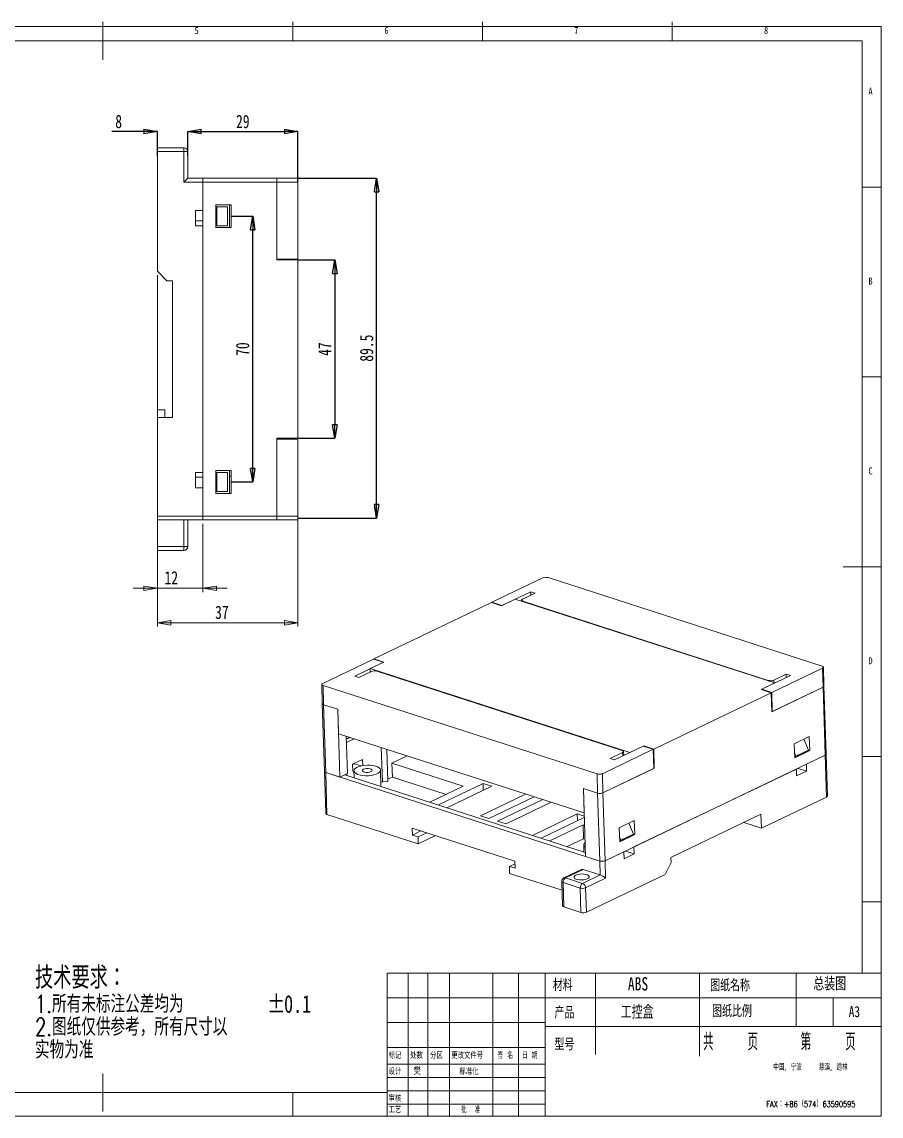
# Model space of a CAD drawing. Header units: millimetres. Extents: x 5 to 415, y 4 to 292.
# Drawn here: x 188.7 to 415, y 3.8 to 292 of the extents above; entities that cross this region are included whole.
import ezdxf

# ---------------------------------------------------------------- set-up
doc = ezdxf.new("R2010")
doc.units = ezdxf.units.MM
doc.header["$PDSIZE"] = -1
doc.styles.add('SLDTEXTSTYLE0', font='TXT', dxfattribs={"width": 0.75})
doc.styles.add('SLDTEXTSTYLE1', font='TXT', dxfattribs={"width": 0.75, "bigfont": 'bigfont'})
doc.styles.add('SLDTEXTSTYLE2', font='TXT', dxfattribs={"width": 0.666667, "bigfont": 'bigfont'})
doc.styles.add('SLDTEXTSTYLE3', font='TXT', dxfattribs={"width": 0.625, "bigfont": 'bigfont'})
doc.styles.add('SLDTEXTSTYLE5', font='TXT', dxfattribs={"width": 0.65625, "bigfont": 'bigfont'})
doc.styles.add('SLDTEXTSTYLE6', font='TXT', dxfattribs={"width": 0.558824, "bigfont": 'bigfont'})
doc.dimstyles.new('SLDDIMSTYLE0', dxfattribs={"dimtxt": 3.5, "dimasz": 3.556, "dimexe": 0, "dimexo": 0.0625, "dimgap": 0.875, "dimtad": 1, "dimrnd": 1e-09, "dimzin": 12, "dimdsep": 46, "dimtxsty": 'SLDTEXTSTYLE0', "dimblk1": 'CLOSED', "dimblk2": 'CLOSED', "dimsah": 1, "dimcen": 0.09, "dimadec": 0, "dimazin": 3, "dimtfac": 1, "dimtofl": 0, "dimtmove": 0, "dimatfit": 3, "dimldrblk": 'CLOSED', "dimfxl": 1, "dimfrac": 2, "dimtolj": 1, "dimtzin": 12, "dimarcsym": 0})
doc.dimstyles.new('SLDDIMSTYLE2', dxfattribs={"dimtxt": 3.5, "dimasz": 3.556, "dimexe": 0, "dimexo": 0.0625, "dimgap": 0.875, "dimtad": 1, "dimrnd": 1e-09, "dimzin": 12, "dimdsep": 46, "dimtxsty": 'SLDTEXTSTYLE0', "dimblk1": 'CLOSED', "dimblk2": 'CLOSED', "dimsah": 1, "dimcen": 0.09, "dimadec": 0, "dimazin": 3, "dimtfac": 1, "dimtmove": 0, "dimatfit": 0, "dimldrblk": 'CLOSED', "dimfxl": 1, "dimfrac": 2, "dimtolj": 1, "dimtzin": 12, "dimarcsym": 0})

# ---------------------------------------------------------------- blocks, each defined once
blk = doc.blocks.new('SW_NOTE_0')
at = {"color": 0, "linetype": 'Continuous', "lineweight": 0, "attachment_point": 1}
for s, insert, char_height, style in [('技术要求：', (0, 7.5), 5.821, 'SLDTEXTSTYLE1'), ('1.所有未标注公差均为', (0, -0.02), 4.6667, 'SLDTEXTSTYLE1'), ('%%p', (61.17, -0.02), 4.667, 'SLDTEXTSTYLE0'), ('0.1', (65.62, -0.02), 4.667, 'SLDTEXTSTYLE0'), ('2.图纸仅供参考，所有尺寸以', (0, -6.05), 4.6667, 'SLDTEXTSTYLE1'), ('实物为准', (0, -12.09), 4.667, 'SLDTEXTSTYLE1')]:
    blk.add_mtext(s, dxfattribs=dict(at, insert=insert, char_height=char_height, style=style))
blk = doc.blocks.new('_CLOSED')
at = {"color": 0, "linetype": 'ByBlock', "lineweight": -2}
for p, q in [((-1, 0.166667), (0, 0)), ((-1, 0.166667), (-1, -0.166667)), ((0, 0), (-1, -0.166667)), ((0, 0), (-1, 0))]:
    blk.add_line(p, q, dxfattribs=at)
blk = doc.blocks.new('_D_11')
at = {"color": 7, "linetype": 'Continuous', "lineweight": 0}
for p, q in [((224.36, 225.32), (224.36, 132.73)), ((261.36, 175.82), (261.36, 132.73)), ((224.36, 133.73), (261.36, 133.73))]:
    blk.add_line(p, q, dxfattribs=at)
at = {"color": 7, "linetype": 'Continuous', "lineweight": 0, "xscale": 3.556, "yscale": 3.556, "rotation": 180.0000000000004}
blk.add_blockref('_CLOSED', (224.36, 133.73, -11.16), dxfattribs=at)
at = {"color": 7, "linetype": 'Continuous', "lineweight": 0, "xscale": 3.556, "yscale": 3.556}
blk.add_blockref('_CLOSED', (261.36, 133.73, -11.16), dxfattribs=at)
at = {"color": 7, "linetype": 'Continuous', "lineweight": 0, "insert": (239.56, 138.25, -11.16), "char_height": 3.5, "attachment_point": 1, "style": 'SLDTEXTSTYLE0'}
blk.add_mtext('37', dxfattribs=at)
blk = doc.blocks.new('_D_12')
at = {"color": 7, "linetype": 'Continuous', "lineweight": 0}
for p, q in [((236.36, 159.82), (236.36, 141.82)), ((224.36, 152.82), (224.36, 141.82)), ((224.36, 142.82), (218.01, 142.82)), ((224.36, 142.82), (236.36, 142.82)), ((236.36, 142.82), (242.71, 142.82))]:
    blk.add_line(p, q, dxfattribs=at)
at = {"color": 7, "linetype": 'Continuous', "lineweight": 0, "xscale": 3.556, "yscale": 3.556}
blk.add_blockref('_CLOSED', (224.36, 142.82, -11.16), dxfattribs=at)
at = {"color": 7, "linetype": 'Continuous', "lineweight": 0, "xscale": 3.556, "yscale": 3.556, "rotation": 180.0000000000004}
blk.add_blockref('_CLOSED', (236.36, 142.82, -11.16), dxfattribs=at)
at = {"color": 7, "linetype": 'Continuous', "lineweight": 0, "insert": (226.24, 147.33, -11.16), "char_height": 3.5, "attachment_point": 1, "style": 'SLDTEXTSTYLE0'}
blk.add_mtext('12', dxfattribs=at)
blk = doc.blocks.new('*D18')
at = {"color": 0, "linetype": 'Continuous', "lineweight": -2}
for p, q in [((220.8, 263.11), (212.4, 263.11)), ((224.36, 256.67), (224.36, 263.11)), ((232.36, 256.67), (232.36, 263.11)), ((235.92, 263.11), (239.47, 263.11))]:
    blk.add_line(p, q, dxfattribs=at)
at = {"layer": 'Defpoints', "color": 0, "linetype": 'Continuous'}
for p in [(224.36, 263.11), (224.36, 256.61), (232.36, 256.61)]:
    blk.add_point(p, dxfattribs=at)
at = {"color": 0, "linetype": 'Continuous', "lineweight": -2, "xscale": 3.556, "yscale": 3.556, "zscale": 3.556}
blk.add_blockref('_CLOSED', (224.36, 263.11), dxfattribs=at)
at = {"color": 0, "linetype": 'Continuous', "lineweight": -2, "xscale": 3.556, "yscale": 3.556, "zscale": 3.556, "rotation": 180}
blk.add_blockref('_CLOSED', (232.36, 263.11), dxfattribs=at)
at = {"color": 0, "linetype": 'Continuous', "lineweight": 0, "insert": (214.15, 265.74), "char_height": 3.5, "attachment_point": 5, "style": 'SLDTEXTSTYLE0'}
blk.add_mtext('\\A1;8', dxfattribs=at)
blk = doc.blocks.new('*D19')
at = {"color": 0, "linetype": 'Continuous', "lineweight": -2}
for p, q in [((232.36, 257.88), (232.36, 263.11)), ((235.92, 263.11), (257.8, 263.11)), ((261.36, 249.88), (261.36, 263.11))]:
    blk.add_line(p, q, dxfattribs=at)
at = {"layer": 'Defpoints', "color": 0, "linetype": 'Continuous'}
for p in [(261.36, 263.11), (232.36, 257.82), (261.36, 249.82)]:
    blk.add_point(p, dxfattribs=at)
at = {"color": 0, "linetype": 'Continuous', "lineweight": -2, "xscale": 3.556, "yscale": 3.556, "zscale": 3.556, "rotation": 180}
blk.add_blockref('_CLOSED', (232.36, 263.11), dxfattribs=at)
at = {"color": 0, "linetype": 'Continuous', "lineweight": -2, "xscale": 3.556, "yscale": 3.556, "zscale": 3.556}
blk.add_blockref('_CLOSED', (261.36, 263.11), dxfattribs=at)
at = {"color": 0, "linetype": 'Continuous', "lineweight": 0, "insert": (246.86, 265.74), "char_height": 3.5, "attachment_point": 5, "style": 'SLDTEXTSTYLE0'}
blk.add_mtext('\\A1;29', dxfattribs=at)
blk = doc.blocks.new('*D27')
at = {"color": 0, "lineweight": -2}
for p, q in [((243.82, 240.82), (249.46, 240.82)), ((249.46, 174.37), (249.46, 237.26)), ((243.82, 170.82), (249.46, 170.82))]:
    blk.add_line(p, q, dxfattribs=at)
at = {"layer": 'Defpoints', "color": 0}
for p in [(243.76, 240.82), (249.46, 240.82), (243.76, 170.82)]:
    blk.add_point(p, dxfattribs=at)
at = {"color": 0, "lineweight": -2, "xscale": 3.556, "yscale": 3.556, "zscale": 3.556}
for p, rotation in [((249.46, 240.82), 90), ((249.46, 170.82), 270)]:
    blk.add_blockref('_CLOSED', p, dxfattribs=dict(at, rotation=rotation))
at = {"color": 0, "insert": (246.83, 205.82), "char_height": 3.5, "attachment_point": 5, "rotation": 90, "style": 'SLDTEXTSTYLE0'}
blk.add_mtext('\\A1;70', dxfattribs=at)
blk = doc.blocks.new('*D28')
at = {"color": 0, "lineweight": -2}
for p, q in [((261.42, 229.32), (271.09, 229.32)), ((271.09, 225.76), (271.09, 185.87)), ((261.42, 182.32), (271.09, 182.32))]:
    blk.add_line(p, q, dxfattribs=at)
at = {"layer": 'Defpoints', "color": 0}
for p in [(261.36, 229.32), (261.36, 182.32), (271.09, 182.32)]:
    blk.add_point(p, dxfattribs=at)
at = {"color": 0, "lineweight": -2, "xscale": 3.556, "yscale": 3.556, "zscale": 3.556}
for p, rotation in [((271.09, 229.32), 90), ((271.09, 182.32), 270)]:
    blk.add_blockref('_CLOSED', p, dxfattribs=dict(at, rotation=rotation))
at = {"color": 0, "insert": (268.46, 205.82), "char_height": 3.5, "attachment_point": 5, "rotation": 90, "style": 'SLDTEXTSTYLE0'}
blk.add_mtext('\\A1;47', dxfattribs=at)
blk = doc.blocks.new('*D29')
at = {"color": 0, "lineweight": -2}
for p, q in [((261.42, 250.82), (282.11, 250.82)), ((282.11, 164.87), (282.11, 247.26)), ((261.42, 161.32), (282.11, 161.32))]:
    blk.add_line(p, q, dxfattribs=at)
at = {"layer": 'Defpoints', "color": 0}
for p in [(261.36, 250.82), (282.11, 250.82), (261.36, 161.32)]:
    blk.add_point(p, dxfattribs=at)
at = {"color": 0, "lineweight": -2, "xscale": 3.556, "yscale": 3.556, "zscale": 3.556}
for p, rotation in [((282.11, 250.82), 90), ((282.11, 161.32), 270)]:
    blk.add_blockref('_CLOSED', p, dxfattribs=dict(at, rotation=rotation))
at = {"color": 0, "insert": (279.48, 206.07), "char_height": 3.5, "attachment_point": 5, "rotation": 90, "style": 'SLDTEXTSTYLE0'}
blk.add_mtext('\\A1;89.5', dxfattribs=at)

msp = doc.modelspace()

# ---------------------------------------------------------------- linework, layer by layer
at = {"color": 7, "linetype": 'Continuous', "lineweight": 0}
for p, q in [((210, 292), (210, 282)), ((260, 287), (260, 292)), ((310, 292), (310, 287)), ((360, 287), (360, 292)), ((415, 290.807), (5, 290.807)), ((415, 3.807), (415, 290.807)), ((410, 287), (12.451, 287)), ((410, 287), (410, 41.419)), ((415, 248.5), (410, 248.5)), ((410, 198.5), (415, 198.5)), ((415, 148.5), (405, 148.5)), ((410, 98.5), (415, 98.5)), ((410, 60.25), (415, 60.25)), ((415, 41.419), (284.929, 41.419)), ((284.929, 41.419), (284.929, 3.807)), ((290.42, 17.458), (290.42, 41.419)), ((295.636, 17.458), (295.636, 41.419)), ((301.294, 17.458), (301.294, 41.419)), ((312.681, 17.458), (312.681, 41.419)), ((319.521, 17.458), (319.521, 41.419)), ((326.506, 19.565), (326.506, 41.419)), ((326.506, 41.419), (326.506, 3.807)), ((339.743, 41.419), (339.743, 19.993)), ((367.161, 41.419), (367.161, 19.565)), ((392.58, 41.419), (392.58, 27.439)), ((284.929, 34.919), (326.506, 34.919)), ((326.506, 34.939), (367.161, 34.939)), ((367.161, 34.939), (415, 34.939)), ((402.336, 34.939), (402.336, 27.439)), ((284.929, 28.419), (326.506, 28.419)), ((326.506, 27.439), (367.161, 27.439)), ((367.161, 27.439), (415, 27.439)), ((284.929, 21.919), (326.506, 21.919)), ((284.929, 17.458), (326.506, 17.458)), ((290.42, 17.458), (290.42, 3.807)), ((295.636, 17.458), (295.636, 3.807)), ((301.294, 17.458), (301.294, 3.807)), ((312.681, 17.458), (312.681, 3.807)), ((319.521, 17.458), (319.521, 3.807)), ((326.506, 17.458), (326.506, 19.565)), ((326.506, 17.458), (326.506, 3.807)), ((210, 5), (210, 15)), ((284.929, 13.958), (326.506, 13.958)), ((12.451, 10), (284.929, 10)), ((260, 10), (260, 3.807)), ((326.506, 10.458), (284.929, 10.458)), ((284.929, 6.958), (326.506, 6.958)), ((5, 3.807), (415, 3.807))]:
    msp.add_line(p, q, dxfattribs=at)
at = {"color": 7, "linetype": 'Continuous', "lineweight": 15}
for p, q in [((224.36, 258.819), (231.36, 258.819)), ((224.36, 257.819), (224.36, 258.819)), ((231.36, 257.819), (224.36, 257.819)), ((224.36, 226.319), (224.36, 257.819)), ((231.36, 258.819), (231.36, 257.819)), ((231.36, 249.819), (231.36, 257.819)), ((232.36, 257.819), (231.36, 257.819)), ((232.36, 257.819), (232.36, 250.819)), ((232.36, 250.819), (231.36, 249.819)), ((232.36, 250.819), (236.36, 250.819)), ((236.36, 249.819), (236.36, 250.819)), ((236.36, 250.819), (255.86, 250.819)), ((255.86, 249.819), (255.86, 250.819)), ((255.86, 250.819), (261.36, 250.819)), ((261.36, 250.819), (261.36, 249.819)), ((236.36, 249.819), (231.36, 249.819)), ((236.36, 249.819), (236.36, 161.819)), ((255.86, 249.819), (236.36, 249.819)), ((236.36, 242.319), (236.36, 249.819)), ((255.86, 249.819), (255.86, 229.519)), ((261.36, 249.819), (255.86, 249.819)), ((255.86, 229.319), (255.86, 249.819)), ((261.36, 249.819), (261.36, 229.519)), ((234.36, 242.319), (236.36, 242.319)), ((234.36, 238.319), (234.36, 242.319)), ((239.76, 243.819), (243.76, 243.819)), ((239.76, 237.819), (239.76, 243.819)), ((239.86, 243.319), (239.86, 238.319)), ((240.06, 243.319), (239.86, 243.319)), ((240.06, 238.319), (240.06, 243.319)), ((240.06, 243.319), (242.86, 243.319)), ((242.86, 238.319), (242.86, 243.319)), ((243.36, 243.819), (243.36, 237.819)), ((243.76, 243.819), (243.76, 237.819)), ((234.36, 239.569), (236.36, 239.569)), ((236.36, 238.319), (234.36, 238.319)), ((236.36, 173.319), (236.36, 238.319)), ((243.76, 237.819), (239.76, 237.819)), ((239.86, 238.319), (240.06, 238.319)), ((242.86, 238.319), (240.06, 238.319)), ((261.36, 229.519), (255.86, 229.519)), ((255.86, 229.319), (261.36, 229.319)), ((261.36, 229.519), (261.36, 229.319)), ((261.36, 229.319), (261.36, 182.319)), ((224.36, 226.319), (226.86, 223.819)), ((226.86, 223.819), (228.36, 223.819)), ((228.36, 187.819), (228.36, 223.819)), ((226.36, 189.819), (224.36, 189.819)), ((224.36, 187.819), (224.36, 189.819)), ((228.36, 187.819), (224.36, 187.819)), ((224.36, 161.819), (224.36, 187.819)), ((226.36, 187.819), (226.36, 189.819)), ((255.86, 182.319), (261.36, 182.319)), ((255.86, 182.319), (255.86, 161.819)), ((255.86, 161.819), (255.86, 182.119)), ((261.36, 182.119), (255.86, 182.119)), ((261.36, 182.119), (261.36, 182.319)), ((261.36, 161.819), (261.36, 182.119)), ((236.36, 173.319), (234.36, 173.319)), ((234.36, 173.319), (234.36, 169.319)), ((239.76, 173.819), (243.76, 173.819)), ((239.76, 167.819), (239.76, 173.819)), ((239.86, 173.319), (240.06, 173.319)), ((239.86, 168.319), (239.86, 173.319)), ((240.06, 168.319), (240.06, 173.319)), ((240.06, 173.319), (242.86, 173.319)), ((242.86, 173.319), (242.86, 168.319)), ((243.36, 167.819), (243.36, 173.819)), ((243.76, 173.819), (243.76, 167.819)), ((236.36, 172.069), (234.36, 172.069)), ((243.36, 172.319), (243.76, 172.319)), ((234.36, 169.319), (236.36, 169.319)), ((236.36, 161.819), (236.36, 169.319)), ((243.76, 167.819), (239.76, 167.819)), ((240.06, 168.319), (239.86, 168.319)), ((242.86, 168.319), (240.06, 168.319)), ((224.36, 161.819), (236.36, 161.819)), ((224.36, 160.819), (224.36, 161.819)), ((236.36, 161.819), (255.86, 161.819)), ((236.36, 160.819), (236.36, 161.819)), ((255.86, 161.819), (261.36, 161.819)), ((255.86, 160.819), (255.86, 161.819)), ((261.36, 161.819), (261.36, 160.819)), ((236.36, 160.819), (224.36, 160.819)), ((224.36, 153.819), (224.36, 160.819)), ((231.36, 153.819), (231.36, 160.819)), ((232.36, 160.819), (232.36, 153.819)), ((255.86, 160.819), (236.36, 160.819)), ((261.36, 160.819), (255.86, 160.819)), ((224.36, 153.819), (231.36, 153.819)), ((224.36, 152.819), (224.36, 153.819)), ((231.36, 152.819), (224.36, 152.819)), ((231.36, 153.819), (231.36, 152.819)), ((232.36, 153.819), (231.36, 153.819)), ((325.865, 145.559), (312.494, 139.148)), ((399.457, 122.348), (327.276, 145.632)), ((322.7, 141.931), (315.125, 138.299)), ((323.828, 141.567), (320.535, 139.988)), ((322.7, 141.931), (323.828, 141.567)), ((322.7, 141.931), (322.728, 141.039)), ((312.362, 139.085), (281.403, 124.242)), ((312.362, 139.085), (314.994, 138.236)), ((312.494, 139.148), (315.125, 138.299)), ((312.494, 139.148), (312.497, 139.041)), ((314.994, 138.236), (318.616, 139.973)), ((318.616, 139.973), (387.038, 117.901)), ((320.287, 139.715), (320.296, 139.431)), ((385.29, 118.571), (320.628, 139.43)), ((267.9, 117.769), (281.272, 124.179)), ((281.272, 124.179), (283.903, 123.33)), ((281.403, 124.242), (284.035, 123.394)), ((281.407, 124.136), (281.403, 124.242)), ((276.328, 119.699), (283.903, 123.33)), ((284.035, 123.394), (280.412, 121.657)), ((280.412, 121.657), (348.834, 99.585)), ((280.439, 120.765), (280.412, 121.657)), ((399.55, 121.789), (386.179, 115.379)), ((399.704, 116.744), (399.55, 121.789)), ((399.952, 117.017), (399.798, 122.062)), ((277.456, 119.335), (276.328, 119.699)), ((280.749, 120.914), (277.456, 119.335)), ((282.16, 120.987), (346.822, 100.128)), ((391.122, 119.859), (383.547, 116.227)), ((386.701, 118.644), (389.994, 120.223)), ((389.994, 120.223), (391.122, 119.859)), ((389.994, 120.223), (390.022, 119.331)), ((267.652, 117.496), (267.806, 112.45)), ((267.993, 117.21), (340.175, 93.926)), ((267.993, 117.21), (268.147, 112.165)), ((355.088, 100.473), (386.047, 115.315)), ((387.038, 117.901), (383.416, 116.164)), ((383.416, 116.164), (386.047, 115.315)), ((383.547, 116.227), (383.551, 116.121)), ((386.179, 115.379), (383.547, 116.227)), ((386.201, 110.27), (386.047, 115.315)), ((386.179, 115.379), (386.333, 110.333)), ((386.201, 110.27), (399.704, 116.744)), ((399.704, 116.744), (386.333, 110.333)), ((400.249, 98.857), (399.704, 116.744)), ((400.497, 99.13), (399.952, 117.017)), ((267.806, 112.45), (268.351, 94.563)), ((268.147, 112.165), (271.906, 110.952)), ((268.147, 112.165), (268.692, 94.278)), ((272.102, 104.531), (271.906, 110.952)), ((271.906, 110.952), (272.452, 93.065)), ((386.333, 110.333), (386.198, 110.377)), ((272.102, 104.531), (336.765, 83.672)), ((274.127, 103.878), (274.428, 94.012)), ((392.138, 101.855), (396.09, 103.75)), ((396.09, 103.75), (396.202, 100.081)), ((275.013, 103.592), (274.148, 103.178)), ((275.101, 103.564), (274.15, 103.108)), ((274.178, 102.217), (276.229, 103.2)), ((283.346, 100.904), (283.621, 91.853)), ((344.75, 97.627), (352.325, 101.259)), ((348.834, 99.585), (352.457, 101.322)), ((354.957, 100.41), (352.325, 101.259)), ((352.457, 101.322), (355.088, 100.473)), ((352.46, 101.215), (352.457, 101.322)), ((392.25, 98.186), (392.138, 101.855)), ((394.681, 103.074), (395.864, 100.198)), ((285.032, 91.926), (284.772, 100.444)), ((286.144, 96.785), (290.155, 98.708)), ((341.585, 93.999), (354.957, 100.41)), ((342.284, 71.067), (400.249, 98.857)), ((343.622, 97.991), (346.916, 99.57)), ((344.75, 97.627), (343.622, 97.991)), ((347.195, 98.799), (347.163, 99.843)), ((354.957, 100.41), (355.11, 95.365)), ((355.242, 95.428), (355.088, 100.473)), ((392.571, 98.619), (392.21, 99.496)), ((392.577, 98.436), (392.239, 98.544)), ((396.202, 100.081), (392.25, 98.186)), ((395.864, 100.198), (392.571, 98.619)), ((392.577, 98.436), (392.571, 98.619)), ((395.87, 100.014), (392.577, 98.436)), ((400.249, 98.857), (395.309, 96.488)), ((395.864, 100.198), (395.87, 100.014)), ((396.202, 100.081), (395.865, 100.19)), ((400.585, 87.849), (400.249, 98.857)), ((400.833, 88.122), (400.497, 99.13)), ((278.43, 97.74), (275.795, 96.477)), ((275.795, 96.477), (275.851, 94.642)), ((276.23, 96.633), (275.796, 96.425)), ((276.228, 96.685), (276.23, 96.633)), ((278.048, 96.047), (276.23, 96.633)), ((278.479, 96.13), (278.43, 97.74)), ((304.942, 90.722), (286.144, 96.785)), ((286.144, 96.785), (286.256, 93.116)), ((355.242, 95.428), (341.739, 88.954)), ((341.739, 88.954), (355.11, 95.365)), ((392.674, 95.225), (349.859, 74.698)), ((355.107, 95.471), (355.242, 95.428)), ((392.674, 95.225), (392.73, 93.39)), ((392.676, 95.173), (393.109, 95.381)), ((392.835, 95.25), (392.834, 95.301)), ((393.109, 95.381), (393.108, 95.433)), ((395.365, 94.654), (393.109, 95.381)), ((395.365, 94.654), (395.309, 96.488)), ((268.351, 94.563), (268.687, 83.555)), ((268.692, 94.278), (272.452, 93.065)), ((340.873, 70.993), (268.692, 94.278)), ((268.692, 94.278), (269.028, 83.27)), ((272.452, 93.065), (274.428, 94.012)), ((273.769, 93.697), (337.082, 73.273)), ((274.278, 93.94), (274.29, 93.529)), ((275.851, 94.642), (276.126, 94.774)), ((276.126, 94.739), (276.181, 92.918)), ((283.254, 90.637), (283.123, 94.952)), ((285.014, 92.52), (286.256, 93.116)), ((300.412, 88.55), (286.256, 93.116)), ((340.328, 88.881), (340.175, 93.926)), ((341.585, 93.999), (341.739, 88.954)), ((392.73, 93.39), (395.365, 94.654)), ((283.223, 91.662), (283.621, 91.853)), ((285.032, 91.926), (283.621, 91.853)), ((296.113, 86.489), (304.942, 90.722)), ((298.369, 85.761), (310.161, 91.415)), ((312.417, 90.687), (300.624, 85.034)), ((310.161, 91.415), (312.417, 90.687)), ((310.161, 91.415), (310.216, 89.632)), ((336.765, 83.672), (336.569, 90.094)), ((336.569, 90.094), (340.328, 88.881)), ((337.114, 72.206), (336.569, 90.094)), ((309.443, 82.93), (321.358, 88.642)), ((323.614, 87.915), (311.699, 82.202)), ((313.955, 81.475), (325.87, 87.187)), ((328.125, 86.459), (316.21, 80.747)), ((340.873, 70.993), (340.328, 88.881)), ((341.739, 88.954), (342.284, 71.067)), ((400.585, 87.849), (383.459, 79.638)), ((293.088, 75.509), (269.028, 83.27)), ((311.699, 82.202), (309.443, 82.93)), ((316.21, 80.747), (313.955, 81.475)), ((323.181, 77.757), (334.974, 83.411)), ((336.801, 82.478), (325.437, 77.03)), ((334.974, 83.411), (336.79, 82.825)), ((334.974, 83.411), (335.028, 81.628)), ((346.029, 79.749), (349.982, 81.644)), ((348.573, 80.969), (349.756, 78.092)), ((349.982, 81.644), (350.093, 77.975)), ((383.347, 83.307), (359.634, 71.939)), ((378.817, 81.136), (383.459, 79.638)), ((383.347, 83.307), (383.459, 79.638)), ((318.54, 70.931), (291.472, 79.663)), ((291.528, 77.828), (291.472, 79.663)), ((291.528, 77.828), (293.793, 78.914)), ((293.032, 77.343), (291.528, 77.828)), ((295.297, 78.429), (293.032, 77.343)), ((336.521, 80.535), (327.692, 76.302)), ((336.864, 80.424), (336.521, 80.535)), ((336.633, 76.865), (336.521, 80.535)), ((346.141, 76.08), (346.029, 79.749)), ((350.093, 77.975), (346.141, 76.08)), ((349.756, 78.092), (346.462, 76.513)), ((346.468, 76.33), (349.761, 77.909)), ((349.761, 77.909), (349.756, 78.092)), ((350.093, 77.975), (349.756, 78.084)), ((293.032, 77.343), (293.088, 75.509)), ((297.618, 77.68), (293.088, 75.509)), ((336.633, 76.865), (332.334, 74.805)), ((336.975, 76.755), (336.633, 76.865)), ((336.653, 75.214), (336.708, 73.394)), ((346.462, 76.513), (346.101, 77.391)), ((346.468, 76.33), (346.13, 76.439)), ((346.462, 76.513), (346.468, 76.33)), ((337.114, 72.206), (340.873, 70.993)), ((347.224, 73.435), (342.284, 71.067)), ((347.28, 71.601), (347.224, 73.435)), ((347.659, 73.591), (347.226, 73.384)), ((347.307, 73.422), (347.241, 73.443)), ((349.915, 72.864), (347.28, 71.601)), ((347.658, 73.643), (347.659, 73.591)), ((349.915, 72.864), (347.659, 73.591)), ((349.859, 74.698), (349.915, 72.864)), ((317.093, 69.582), (318.56, 70.285)), ((317.093, 69.582), (317.149, 67.747)), ((318.596, 69.097), (317.093, 69.582)), ((318.54, 70.931), (318.596, 69.097)), ((340.985, 67.324), (340.873, 70.993)), ((342.284, 71.067), (342.424, 66.48)), ((358.099, 67.48), (359.676, 70.563)), ((359.676, 70.563), (359.634, 71.939)), ((330.963, 63.291), (317.149, 67.747)), ((336.07, 68.764), (331.459, 66.553)), ((336.474, 68.779), (331.863, 66.569)), ((331.863, 66.569), (336.374, 65.114)), ((336.374, 65.114), (340.985, 67.324)), ((336.474, 68.779), (340.985, 67.324)), ((342.424, 66.48), (337.154, 63.954)), ((358.099, 67.48), (337.35, 57.533)), ((330.892, 65.621), (331.087, 59.2)), ((335.744, 63.881), (331.232, 65.336)), ((331.232, 65.336), (331.428, 58.915)), ((335.939, 57.459), (335.744, 63.881)), ((337.154, 63.954), (337.35, 57.533)), ((335.939, 57.459), (331.428, 58.915))]:
    msp.add_line(p, q, dxfattribs=at)
at = {"color": 8, "linetype": 'Continuous', "lineweight": 15}
for p, q in [((320.628, 139.43), (320.631, 139.323)), ((385.294, 118.464), (385.29, 118.571)), ((386.701, 118.644), (386.72, 118.004)), ((346.943, 98.678), (346.916, 99.57))]:
    msp.add_line(p, q, dxfattribs=at)
at = {"color": 7, "linetype": 'Continuous', "lineweight": 15, "flags": 128}
for points in [[(320.535, 139.988), (320.421, 139.922), (320.34, 139.849), (320.296, 139.772), (320.289, 139.694), (320.321, 139.618), (320.39, 139.546), (320.494, 139.483), (320.628, 139.43)], [(399.55, 121.789), (399.664, 121.855), (399.745, 121.928), (399.79, 122.005), (399.796, 122.084), (399.764, 122.16), (399.695, 122.231), (399.591, 122.294), (399.457, 122.348)], [(267.9, 117.769), (267.786, 117.702), (267.705, 117.629), (267.661, 117.552), (267.654, 117.474), (267.686, 117.398), (267.756, 117.327), (267.859, 117.264), (267.993, 117.21)], [(268.147, 112.165), (268.013, 112.219), (267.909, 112.282), (267.84, 112.353), (267.808, 112.429), (267.806, 112.45)], [(267.806, 112.45), (267.808, 112.429), (267.84, 112.353), (267.909, 112.282), (268.013, 112.219), (268.147, 112.165)], [(346.916, 99.57), (347.03, 99.636), (347.111, 99.709), (347.155, 99.786), (347.161, 99.864), (347.129, 99.94), (347.06, 100.011), (346.957, 100.075), (346.822, 100.128)], [(276.993, 95.694), (276.559, 95.437), (276.268, 95.152), (276.134, 94.852), (276.163, 94.553), (276.355, 94.267), (276.699, 94.008), (277.18, 93.788), (277.775, 93.617), (278.457, 93.504), (279.193, 93.454), (279.949, 93.469), (280.691, 93.548), (281.382, 93.688), (281.991, 93.882), (282.49, 94.121), (282.854, 94.394), (283.068, 94.688), (283.12, 94.989), (283.009, 95.284), (282.74, 95.558), (282.325, 95.799), (281.784, 95.995), (281.142, 96.138), (280.428, 96.22), (279.678, 96.237), (278.924, 96.19), (278.204, 96.08), (277.55, 95.912), (276.993, 95.694)], [(278.647, 95.161), (278.413, 95.001), (278.325, 94.823), (278.394, 94.648), (278.611, 94.496), (278.951, 94.386), (279.371, 94.332), (279.823, 94.34), (280.25, 94.409), (280.602, 94.53), (280.836, 94.69), (280.923, 94.868), (280.855, 95.043), (280.637, 95.195), (280.298, 95.304), (279.877, 95.359), (279.426, 95.351), (278.999, 95.282), (278.647, 95.161)], [(268.692, 94.278), (268.558, 94.331), (268.455, 94.395), (268.385, 94.466), (268.353, 94.542), (268.351, 94.563)], [(268.351, 94.563), (268.353, 94.542), (268.385, 94.466), (268.455, 94.395), (268.558, 94.331), (268.692, 94.278)], [(269.028, 83.27), (268.894, 83.323), (268.79, 83.387), (268.721, 83.458), (268.689, 83.534), (268.687, 83.555)], [(337.003, 75.846), (336.795, 75.627), (336.661, 75.327), (336.69, 75.028), (336.882, 74.742), (337.041, 74.604)], [(337.599, 66.304), (337.167, 66.145), (336.648, 66.039), (336.084, 65.994), (335.521, 66.013), (335.005, 66.094), (334.577, 66.233), (334.272, 66.416), (334.114, 66.629), (334.118, 66.855), (334.281, 67.076), (334.591, 67.274), (335.023, 67.432), (335.542, 67.538), (336.106, 67.584), (336.669, 67.565), (337.185, 67.483), (337.613, 67.345), (337.918, 67.162), (338.075, 66.948), (338.072, 66.722), (337.909, 66.501), (337.599, 66.304)], [(331.428, 58.915), (331.294, 58.968), (331.19, 59.032), (331.121, 59.103), (331.089, 59.179), (331.087, 59.2)]]:
    msp.add_lwpolyline(points, dxfattribs=at)
at = {"color": 8, "linetype": 'Continuous', "lineweight": 15, "flags": 128}
msp.add_lwpolyline([(330.892, 65.621), (330.894, 65.6), (330.926, 65.524), (330.995, 65.453), (331.098, 65.389), (331.232, 65.336)], dxfattribs=at)
at = {"color": 7, "linetype": 'Continuous', "lineweight": 15}
for centre, radius, start, end in [((231.36, 257.819), 1, 0, 90), ((231.36, 153.819), 1, 270, 0), ((326.676, 143.569), 2.148, 73.77746, 112.16776), ((281.56, 118.925), 2.148, 73.77746, 112.16776), ((385.89, 120.633), 2.148, 253.77746, 292.16776), ((399.613, 117.076), 0.344, 285.38965, 350.18796), ((400.158, 99.188), 0.344, 285.38965, 350.18796), ((340.775, 95.989), 2.148, 253.77746, 292.16776), ((340.928, 90.943), 2.148, 253.77746, 292.16776), ((400.494, 88.181), 0.344, 285.38965, 350.18796), ((341.474, 73.056), 2.148, 253.77746, 292.16776), ((331.891, 65.652), 1, 115.61414, 181.74575), ((332.606, 65.411), 1.376, 122.68015, 183.13968), ((336.291, 68.271), 0.54, 70.20791, 114.20456), ((337.117, 63.956), 1.376, 122.68015, 183.13968), ((336.344, 65.943), 2.148, 253.77746, 292.16776), ((335.864, 63.928), 1.29, 1.1254, 66.70596), ((336.539, 59.522), 2.148, 253.77746, 292.16776)]:
    msp.add_arc(centre, radius, start, end, dxfattribs=at)
at = {"color": 8, "linetype": 'Continuous', "lineweight": 15}
msp.add_arc((331.68, 66.061), 0.54, 70.20791, 114.20456, dxfattribs=at)
at = {"color": 7, "linetype": 'Continuous', "lineweight": 15}
msp.add_ellipse((341.672, 66.723), major_axis=(1.01, -0.615), ratio=0.2042157, start_param=0.8637113, end_param=2.4345076, dxfattribs=at)

# ---------------------------------------------------------------- block references
at = {"color": 7, "linetype": 'Continuous', "lineweight": 0}
msp.add_blockref('SW_NOTE_0', (192.111, 35.699), dxfattribs=at)

# ---------------------------------------------------------------- texts
at = {"color": 7, "linetype": 'Continuous', "lineweight": 0, "attachment_point": 1}
for s, insert, char_height, style in [('5', (234.167, 290.668), 1.852, 'SLDTEXTSTYLE0'), ('6', (284.167, 290.668), 1.852, 'SLDTEXTSTYLE0'), ('7', (334.167, 290.668), 1.852, 'SLDTEXTSTYLE0'), ('8', (384.167, 290.668), 1.852, 'SLDTEXTSTYLE0'), ('A', (411.667, 274.668), 1.852, 'SLDTEXTSTYLE0'), ('B', (411.667, 224.668), 1.852, 'SLDTEXTSTYLE0'), ('C', (411.667, 174.668), 1.852, 'SLDTEXTSTYLE0'), ('D', (411.667, 124.668), 1.852, 'SLDTEXTSTYLE0'), ('ABS', (348.283, 40.4), 3.5, 'SLDTEXTSTYLE0'), ('总装图', (397.133, 40.4), 3.5, 'SLDTEXTSTYLE1'), ('材料', (328.531, 39.912), 3.175, 'SLDTEXTSTYLE1'), ('图纸名称', (369.967, 39.828), 3.175, 'SLDTEXTSTYLE1'), ('产品', (328.952, 32.663), 3.175, 'SLDTEXTSTYLE1'), ('工控盒', (346.412, 32.957), 3.5, 'SLDTEXTSTYLE1'), ('图纸比例', (370.482, 33.051), 3.175, 'SLDTEXTSTYLE1'), ('A3', (406.475, 32.787), 2.9104, 'SLDTEXTSTYLE0'), ('共    页     第    页', (368.101, 25.628), 4.49792, 'SLDTEXTSTYLE6'), ('型号', (328.952, 24.312), 3.175, 'SLDTEXTSTYLE1'), ('标记', (285.266, 20.543), 1.5875, 'SLDTEXTSTYLE1'), ('处数', (290.945, 20.543), 1.5875, 'SLDTEXTSTYLE1'), ('分区', (296.21, 20.543), 1.5875, 'SLDTEXTSTYLE1'), ('更改文件号', (301.807, 20.543), 1.5875, 'SLDTEXTSTYLE1'), ('签 名', (313.951, 20.543), 1.5875, 'SLDTEXTSTYLE2'), ('日 期', (320.384, 20.543), 1.5875, 'SLDTEXTSTYLE2'), ('中国. 宁波    慈溪. 逍林', (386.59, 17.469), 1.5875, 'SLDTEXTSTYLE5'), ('设计', (285.266, 16.31), 1.5875, 'SLDTEXTSTYLE1'), ('樊', (291.827, 16.573), 1.852, 'SLDTEXTSTYLE1'), ('标准化', (303.923, 16.31), 1.5875, 'SLDTEXTSTYLE1'), ('审核', (285.266, 9.231), 1.5875, 'SLDTEXTSTYLE1'), ('工艺', (285.266, 6.282), 1.5875, 'SLDTEXTSTYLE1'), ('批  准', (304.397, 6.282), 1.5875, 'SLDTEXTSTYLE3'), ('FAX：+86（574）63590595', (384.774, 7.769), 1.5875, 'SLDTEXTSTYLE1')]:
    msp.add_mtext(s, dxfattribs=dict(at, insert=insert, char_height=char_height, style=style))

# ---------------------------------------------------------------- dimensions: what is measured, and where the dimension line sits
at = {"color": 7, "linetype": 'Continuous', "lineweight": 0}
for base, p1, p2, dimstyle, picture, middle in [((224.36, 263.112), (232.36, 256.61), (224.36, 256.61), 'SLDDIMSTYLE0', '*D18', (214.15, 263.112)), ((261.36, 133.734), (224.36, 226.319), (261.36, 176.819), 'SLDDIMSTYLE0', '_D_11', (243.572, 133.734)), ((236.36, 142.819), (224.36, 153.819), (236.36, 160.819), 'SLDDIMSTYLE2', '_D_12', (230.244, 142.819))]:
    dim = msp.add_linear_dim(base=base, p1=p1, p2=p2, dimstyle=dimstyle, dxfattribs=at)
    dim.commit()
    dim.dimension.update_dxf_attribs({"geometry": picture, "text_midpoint": middle, "dimtype": 160})
dim = msp.add_linear_dim(base=(261.36, 263.112), p1=(232.36, 257.819), p2=(261.36, 249.819), dimstyle='SLDDIMSTYLE0', dxfattribs=at)
dim.commit()
dim.dimension.update_dxf_attribs({"geometry": '*D19', "text_midpoint": (246.86, 265.737)})
for base, p1, p2, picture, middle in [((282.107, 250.819), (261.36, 161.319), (261.36, 250.819), '*D29', (279.482, 206.069)), ((249.456, 240.819), (243.76, 170.819), (243.76, 240.819), '*D27', (246.831, 205.819)), ((271.086, 182.319), (261.36, 229.319), (261.36, 182.319), '*D28', (268.461, 205.819))]:
    dim = msp.add_linear_dim(base=base, p1=p1, p2=p2, angle=90, dimstyle='SLDDIMSTYLE0')
    dim.commit()
    dim.dimension.update_dxf_attribs({"geometry": picture, "text_midpoint": middle})

doc.saveas('drawing.dxf')
